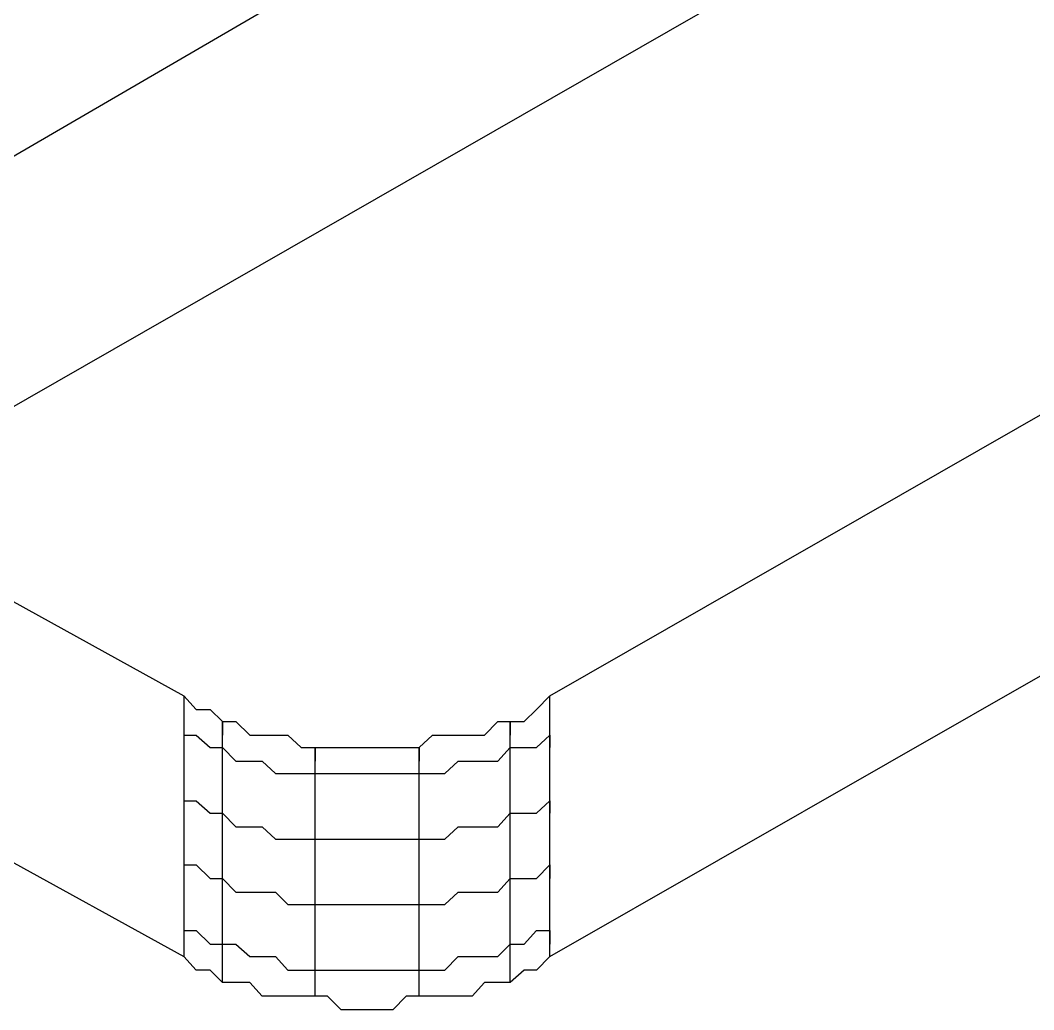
# Model space of a CAD drawing. Header units: millimetres. Extents: x 0 to 2112, y 8 to 1252.
# Drawn here: x 1467.61 to 1488.07, y 526.22 to 546.18 of the extents above; entities that cross this region are included whole.
import ezdxf

# ---------------------------------------------------------------- set-up
doc = ezdxf.new("R2010")
doc.units = ezdxf.units.MM
doc.layers.get('0').update_dxf_attribs({"linetype": 'CONTINUOUS'})

msp = doc.modelspace()

# ---------------------------------------------------------------- linework, layer by layer
at = {"color": 9}
for p, q in [((1491.77, 557.572), (1463.26, 540.985)), ((1491.77, 557.572), (1463.26, 540.985)), ((1491.77, 552.309), (1463.26, 535.972)), ((1491.77, 552.309), (1463.26, 535.972)), ((1478.3, 532.553), (1506.82, 548.89)), ((1478.3, 532.553), (1506.82, 548.89)), ((1478.3, 527.29), (1506.82, 543.602)), ((1478.3, 527.29), (1506.82, 543.602)), ((1463.26, 536.769), (1470.91, 532.553)), ((1463.26, 536.769), (1470.91, 532.553)), ((1470.91, 532.553), (1471.16, 532.278)), ((1470.91, 532.553), (1470.91, 527.29)), ((1470.91, 532.553), (1470.91, 527.29)), ((1470.91, 532.553), (1471.16, 532.278)), ((1478.03, 532.278), (1478.3, 532.553)), ((1478.03, 532.278), (1478.3, 532.553)), ((1478.3, 527.29), (1478.3, 532.553)), ((1478.3, 527.29), (1478.3, 532.553)), ((1471.16, 532.278), (1471.44, 532.278)), ((1471.16, 532.278), (1471.44, 532.278)), ((1471.44, 532.278), (1471.69, 532.031)), ((1471.44, 532.278), (1471.69, 532.031)), ((1477.78, 532.031), (1478.03, 532.278)), ((1477.78, 532.031), (1478.03, 532.278)), ((1471.69, 532.031), (1471.96, 532.031)), ((1471.69, 526.768), (1471.69, 532.031)), ((1471.69, 532.031), (1471.69, 531.756)), ((1471.69, 532.031), (1471.96, 532.031)), ((1471.96, 532.031), (1472.24, 531.756)), ((1471.96, 532.031), (1472.24, 531.756)), ((1476.98, 531.756), (1477.25, 532.031)), ((1476.98, 531.756), (1477.25, 532.031)), ((1477.25, 532.031), (1477.5, 532.031)), ((1477.25, 532.031), (1477.5, 532.031)), ((1477.5, 532.031), (1477.78, 532.031)), ((1477.5, 526.768), (1477.5, 532.031)), ((1477.5, 532.031), (1477.5, 531.756)), ((1477.5, 532.031), (1477.78, 532.031)), ((1470.91, 531.756), (1471.16, 531.756)), ((1471.16, 531.756), (1471.44, 531.506)), ((1472.24, 531.756), (1472.49, 531.756)), ((1472.24, 531.756), (1472.49, 531.756)), ((1472.49, 531.756), (1472.76, 531.756)), ((1472.49, 531.756), (1472.76, 531.756)), ((1472.76, 531.756), (1473.01, 531.756)), ((1472.76, 531.756), (1473.01, 531.756)), ((1473.01, 531.756), (1473.28, 531.506)), ((1473.01, 531.756), (1473.28, 531.506)), ((1475.66, 531.506), (1475.93, 531.756)), ((1475.66, 531.506), (1475.93, 531.756)), ((1475.93, 531.756), (1476.18, 531.756)), ((1475.93, 531.756), (1476.18, 531.756)), ((1476.18, 531.756), (1476.45, 531.756)), ((1476.18, 531.756), (1476.45, 531.756)), ((1476.45, 531.756), (1476.98, 531.756)), ((1476.45, 531.756), (1476.98, 531.756)), ((1478.03, 531.506), (1478.3, 531.756)), ((1478.3, 531.756), (1478.3, 531.506)), ((1463.26, 531.506), (1470.91, 527.29)), ((1463.26, 531.506), (1470.91, 527.29)), ((1471.44, 531.506), (1471.69, 531.506)), ((1471.69, 531.506), (1471.96, 531.23)), ((1473.28, 531.506), (1473.81, 531.506)), ((1473.28, 531.506), (1473.81, 531.506)), ((1473.56, 526.493), (1473.56, 531.506)), ((1473.56, 531.506), (1473.56, 531.23)), ((1473.81, 531.506), (1474.09, 531.506)), ((1473.81, 531.506), (1474.09, 531.506)), ((1474.09, 531.506), (1474.33, 531.506)), ((1474.09, 531.506), (1474.33, 531.506)), ((1474.33, 531.506), (1474.61, 531.506)), ((1474.33, 531.506), (1474.61, 531.506)), ((1474.61, 531.506), (1474.85, 531.506)), ((1474.61, 531.506), (1474.85, 531.506)), ((1474.85, 531.506), (1475.4, 531.506)), ((1474.85, 531.506), (1475.4, 531.506)), ((1475.4, 531.506), (1475.66, 531.506)), ((1475.4, 531.506), (1475.66, 531.506)), ((1475.66, 526.493), (1475.66, 531.506)), ((1475.66, 531.506), (1475.66, 531.23)), ((1477.25, 531.23), (1477.5, 531.506)), ((1477.5, 531.506), (1477.78, 531.506)), ((1477.78, 531.506), (1478.03, 531.506)), ((1471.96, 531.23), (1472.24, 531.23)), ((1472.24, 531.23), (1472.49, 531.23)), ((1472.49, 531.23), (1472.76, 530.983)), ((1476.18, 530.983), (1476.45, 531.23)), ((1476.45, 531.23), (1476.98, 531.23)), ((1476.98, 531.23), (1477.25, 531.23)), ((1472.76, 530.983), (1473.01, 530.983)), ((1473.01, 530.983), (1473.28, 530.983)), ((1473.28, 530.983), (1473.81, 530.983)), ((1473.81, 530.983), (1474.09, 530.983)), ((1474.09, 530.983), (1474.33, 530.983)), ((1474.33, 530.983), (1474.61, 530.983)), ((1474.61, 530.983), (1474.85, 530.983)), ((1474.85, 530.983), (1475.4, 530.983)), ((1475.4, 530.983), (1475.66, 530.983)), ((1475.66, 530.983), (1475.93, 530.983)), ((1475.93, 530.983), (1476.18, 530.983)), ((1470.91, 530.433), (1471.16, 530.433)), ((1471.16, 530.433), (1471.44, 530.183)), ((1478.03, 530.183), (1478.3, 530.433)), ((1478.3, 530.433), (1478.3, 530.183)), ((1471.44, 530.183), (1471.69, 530.183)), ((1471.69, 530.183), (1471.96, 529.907)), ((1477.25, 529.907), (1477.5, 530.183)), ((1477.5, 530.183), (1477.78, 530.183)), ((1477.78, 530.183), (1478.03, 530.183)), ((1471.96, 529.907), (1472.24, 529.907)), ((1472.24, 529.907), (1472.49, 529.907)), ((1472.49, 529.907), (1472.76, 529.661)), ((1476.18, 529.661), (1476.45, 529.907)), ((1476.45, 529.907), (1476.98, 529.907)), ((1476.98, 529.907), (1477.25, 529.907)), ((1472.76, 529.661), (1473.01, 529.661)), ((1473.01, 529.661), (1473.28, 529.661)), ((1473.28, 529.661), (1473.81, 529.661)), ((1473.81, 529.661), (1474.09, 529.661)), ((1474.09, 529.661), (1474.33, 529.661)), ((1474.33, 529.661), (1474.61, 529.661)), ((1474.61, 529.661), (1474.85, 529.661)), ((1474.85, 529.661), (1475.4, 529.661)), ((1475.4, 529.661), (1475.66, 529.661)), ((1475.66, 529.661), (1475.93, 529.661)), ((1475.93, 529.661), (1476.18, 529.661)), ((1470.91, 529.138), (1471.16, 529.138)), ((1471.16, 529.138), (1471.44, 528.863)), ((1478.03, 528.863), (1478.3, 529.138)), ((1478.3, 529.138), (1478.3, 528.863)), ((1471.44, 528.863), (1471.69, 528.863)), ((1471.69, 528.863), (1471.96, 528.588)), ((1477.25, 528.588), (1477.5, 528.863)), ((1477.5, 528.863), (1477.78, 528.863)), ((1477.78, 528.863), (1478.03, 528.863)), ((1471.96, 528.588), (1472.24, 528.588)), ((1472.24, 528.588), (1472.49, 528.588)), ((1472.49, 528.588), (1472.76, 528.588)), ((1472.76, 528.588), (1473.01, 528.338)), ((1476.18, 528.338), (1476.45, 528.588)), ((1476.45, 528.588), (1476.98, 528.588)), ((1476.98, 528.588), (1477.25, 528.588)), ((1473.01, 528.338), (1473.28, 528.338)), ((1473.28, 528.338), (1473.81, 528.338)), ((1473.81, 528.338), (1474.09, 528.338)), ((1474.09, 528.338), (1474.33, 528.338)), ((1474.33, 528.338), (1474.61, 528.338)), ((1474.61, 528.338), (1474.85, 528.338)), ((1474.85, 528.338), (1475.4, 528.338)), ((1475.4, 528.338), (1475.66, 528.338)), ((1475.66, 528.338), (1475.93, 528.338)), ((1475.93, 528.338), (1476.18, 528.338)), ((1470.91, 527.816), (1471.16, 527.816)), ((1471.16, 527.816), (1471.44, 527.54)), ((1477.78, 527.54), (1478.03, 527.816)), ((1478.03, 527.816), (1478.3, 527.816)), ((1478.3, 527.816), (1478.3, 527.54)), ((1471.44, 527.54), (1471.69, 527.54)), ((1471.69, 527.54), (1471.96, 527.54)), ((1471.96, 527.54), (1472.24, 527.29)), ((1477.25, 527.29), (1477.5, 527.54)), ((1477.5, 527.54), (1477.78, 527.54)), ((1471.16, 527.015), (1470.91, 527.29)), ((1471.16, 527.015), (1470.91, 527.29)), ((1472.24, 527.29), (1472.49, 527.29)), ((1472.49, 527.29), (1472.76, 527.29)), ((1472.76, 527.29), (1473.01, 527.015)), ((1476.18, 527.015), (1476.45, 527.29)), ((1476.45, 527.29), (1476.98, 527.29)), ((1476.98, 527.29), (1477.25, 527.29)), ((1478.3, 527.29), (1478.03, 527.015)), ((1478.3, 527.29), (1478.03, 527.015)), ((1471.44, 527.015), (1471.16, 527.015)), ((1471.44, 527.015), (1471.16, 527.015)), ((1471.69, 526.768), (1471.44, 527.015)), ((1471.69, 526.768), (1471.44, 527.015)), ((1473.01, 527.015), (1473.28, 527.015)), ((1473.28, 527.015), (1473.81, 527.015)), ((1473.81, 527.015), (1474.09, 527.015)), ((1474.09, 527.015), (1474.33, 527.015)), ((1474.33, 527.015), (1474.61, 527.015)), ((1474.61, 527.015), (1474.85, 527.015)), ((1474.85, 527.015), (1475.4, 527.015)), ((1475.4, 527.015), (1475.66, 527.015)), ((1475.66, 527.015), (1475.93, 527.015)), ((1475.93, 527.015), (1476.18, 527.015)), ((1477.78, 527.015), (1477.5, 526.768)), ((1477.78, 527.015), (1477.5, 526.768)), ((1478.03, 527.015), (1477.78, 527.015)), ((1478.03, 527.015), (1477.78, 527.015)), ((1471.96, 526.768), (1471.69, 526.768)), ((1471.96, 526.768), (1471.69, 526.768)), ((1472.24, 526.768), (1471.96, 526.768)), ((1472.24, 526.768), (1471.96, 526.768)), ((1472.49, 526.493), (1472.24, 526.768)), ((1472.49, 526.493), (1472.24, 526.768)), ((1476.98, 526.768), (1476.73, 526.493)), ((1476.98, 526.768), (1476.73, 526.493)), ((1477.25, 526.768), (1476.98, 526.768)), ((1477.25, 526.768), (1476.98, 526.768)), ((1477.5, 526.768), (1477.25, 526.768)), ((1477.5, 526.768), (1477.25, 526.768)), ((1473.01, 526.493), (1472.49, 526.493)), ((1473.01, 526.493), (1472.49, 526.493)), ((1473.28, 526.493), (1473.01, 526.493)), ((1473.28, 526.493), (1473.01, 526.493)), ((1473.56, 526.493), (1473.28, 526.493)), ((1473.56, 526.493), (1473.28, 526.493)), ((1473.81, 526.493), (1473.56, 526.493)), ((1473.81, 526.493), (1473.56, 526.493)), ((1474.09, 526.217), (1473.81, 526.493)), ((1474.09, 526.217), (1473.81, 526.493)), ((1475.4, 526.493), (1475.13, 526.217)), ((1475.4, 526.493), (1475.13, 526.217)), ((1475.93, 526.493), (1475.4, 526.493)), ((1475.93, 526.493), (1475.4, 526.493)), ((1476.18, 526.493), (1475.93, 526.493)), ((1476.18, 526.493), (1475.93, 526.493)), ((1476.45, 526.493), (1476.18, 526.493)), ((1476.45, 526.493), (1476.18, 526.493)), ((1476.73, 526.493), (1476.45, 526.493)), ((1476.73, 526.493), (1476.45, 526.493)), ((1474.61, 526.217), (1474.09, 526.217)), ((1474.61, 526.217), (1474.09, 526.217)), ((1474.85, 526.217), (1474.61, 526.217)), ((1474.85, 526.217), (1474.61, 526.217)), ((1475.13, 526.217), (1474.85, 526.217)), ((1475.13, 526.217), (1474.85, 526.217))]:
    msp.add_line(p, q, dxfattribs=at)

doc.saveas('drawing.dxf')
